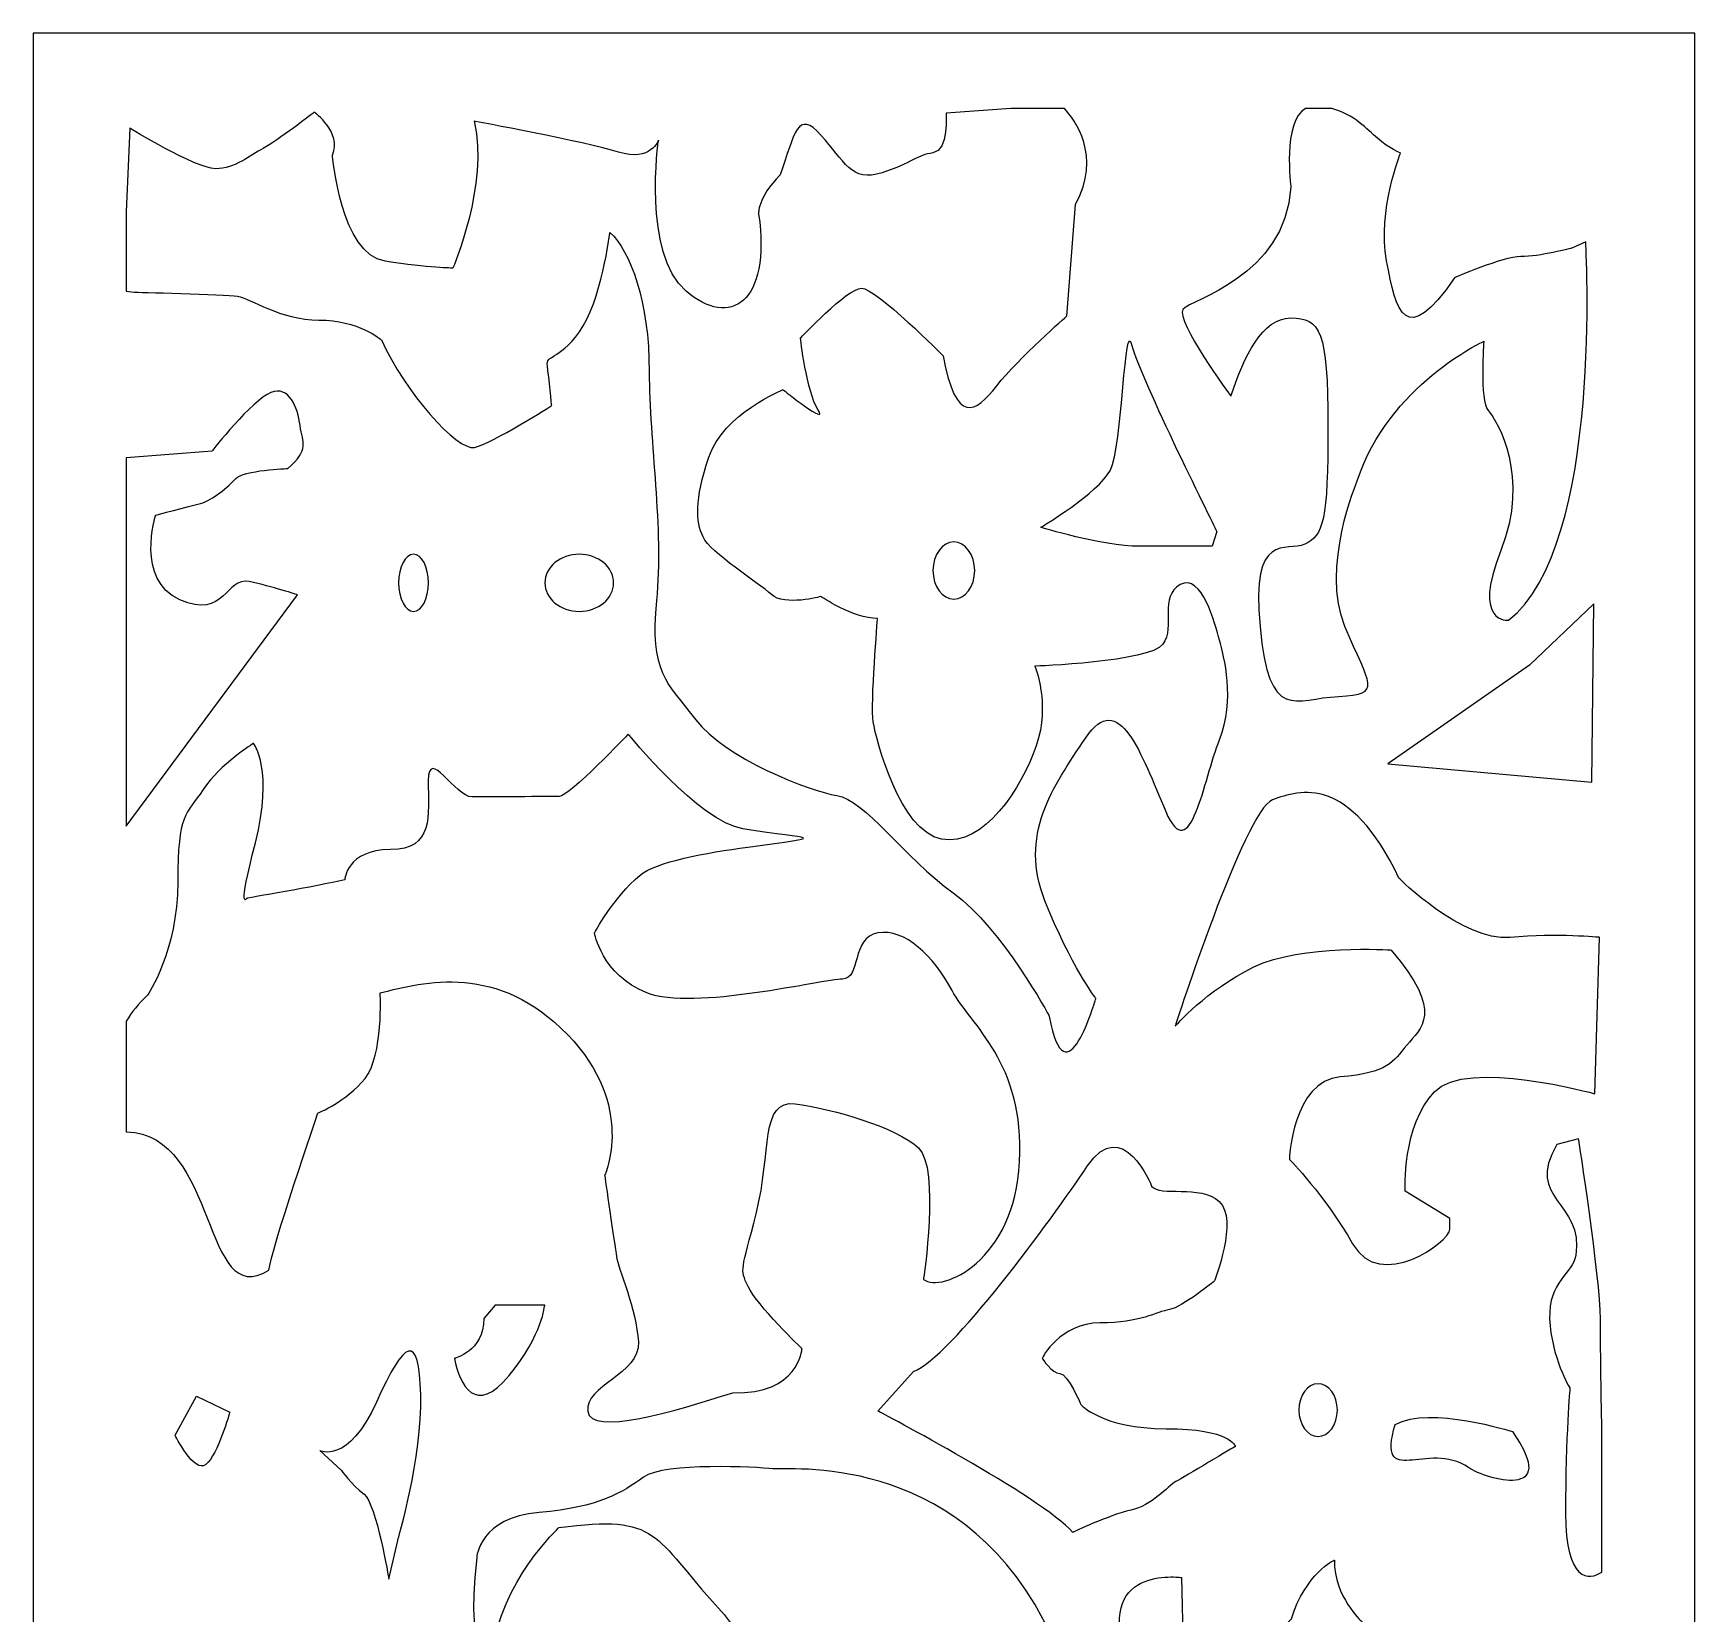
# Model space of a CAD drawing. Header units: centimetres. Extents: x 7.7 to 12.9, y -9 to 9.
# Drawn here: x 7.7 to 12.92, y 4.04 to 9 of the extents above; entities that cross this region are included whole.
import ezdxf

# ---------------------------------------------------------------- set-up
doc = ezdxf.new("R2010")
doc.units = ezdxf.units.CM
doc.header["$MEASUREMENT"] = 0
doc.layers.add('layer 1', color=7, linetype='Continuous')

msp = doc.modelspace()

# ---------------------------------------------------------------- linework, layer by layer
at = {"layer": 'layer 1', "color": 250}
for points, knots in [([(7.70092, -9.00022), (7.70092, -9.00022), (7.70092, 9.00077), (7.70092, 9.00077), (7.70092, 9.00077), (7.70092, 9.00077), (12.91511, 9.00077), (12.91511, 9.00077), (12.91511, 9.00077), (12.91511, 9.00077), (12.91511, -9.00022), (12.91511, -9.00022), (12.91511, -9.00022), (12.91511, -9.00022), (7.70092, -9.00022), (7.70092, -9.00022)], [0, 0, 0, 0, 0.2, 0.2, 0.2, 0.2, 0.4, 0.4, 0.4, 0.4, 0.6, 0.6, 0.6, 0.6, 1, 1, 1, 1]), ([(8.01769, 8.18772), (8.01769, 8.18772), (7.99303, 8.19118), (7.99303, 8.19118), (7.99303, 8.19118), (7.99303, 8.19118), (7.99303, 8.44025), (7.99303, 8.44025), (7.99303, 8.44025), (7.99303, 8.44025), (8.00368, 8.70305), (8.00368, 8.70305), (8.00368, 8.70305), (8.00368, 8.70305), (8.21061, 8.57543), (8.27269, 8.57543), (8.27269, 8.57543), (8.33478, 8.57543), (8.38133, 8.61797), (8.42272, 8.63924), (8.42272, 8.63924), (8.46411, 8.66051), (8.5831, 8.75267), (8.5831, 8.75267), (8.5831, 8.75267), (8.5831, 8.75267), (8.67104, 8.68887), (8.64, 8.61797), (8.64, 8.61797), (8.64, 8.61797), (8.66587, 8.30603), (8.80555, 8.28475), (8.80555, 8.28475), (8.94523, 8.26349), (9.01766, 8.26349), (9.01766, 8.26349), (9.01766, 8.26349), (9.01766, 8.26349), (9.13147, 8.5258), (9.08491, 8.72432), (9.08491, 8.72432), (9.08491, 8.72432), (9.43515, 8.65987), (9.53732, 8.62756), (9.53732, 8.62756), (9.63948, 8.59525), (9.66306, 8.66526), (9.66306, 8.66526), (9.66306, 8.66526), (9.66306, 8.66526), (9.61197, 8.30984), (9.74951, 8.19137), (9.74951, 8.19137), (9.88704, 8.07289), (10.01672, 8.15367), (9.97742, 8.4337), (9.97742, 8.4337), (9.97742, 8.4337), (9.97185, 8.48126), (10.04491, 8.55621), (10.04491, 8.55621), (10.09056, 8.68737), (10.09969, 8.76231), (10.17274, 8.68113), (10.17274, 8.68113), (10.2458, 8.59994), (10.26863, 8.53122), (10.36451, 8.56246), (10.36451, 8.56246), (10.46039, 8.5937), (10.47409, 8.61868), (10.52431, 8.62492), (10.52431, 8.62492), (10.57454, 8.63117), (10.5654, 8.74983), (10.5654, 8.74983), (10.5654, 8.74983), (10.5654, 8.74983), (10.76866, 8.76391), (10.76866, 8.76391), (10.76866, 8.76391), (10.76866, 8.76391), (10.93719, 8.76391), (10.93719, 8.76391), (10.93719, 8.76391), (10.96928, 8.72971), (11.05483, 8.61747), (10.97176, 8.46253), (10.97176, 8.46253), (10.97176, 8.46253), (10.94436, 8.11278), (10.94436, 8.11278), (10.94436, 8.11278), (10.94436, 8.11278), (10.7937, 7.98162), (10.72521, 7.89417), (10.72521, 7.89417), (10.65673, 7.80673), (10.59737, 7.76927), (10.55628, 7.98786), (10.55628, 7.98786), (10.55628, 7.98786), (10.34625, 8.20021), (10.30059, 8.20021), (10.30059, 8.20021), (10.25493, 8.20021), (10.10883, 8.04407), (10.10883, 8.04407), (10.10883, 8.04407), (10.10883, 8.04407), (10.1271, 7.87542), (10.16362, 7.81922), (10.16362, 7.81922), (10.20014, 7.76302), (10.05403, 7.88168), (10.05403, 7.88168), (10.05403, 7.88168), (10.05403, 7.88168), (9.86683, 7.80673), (9.82117, 7.66933), (9.82117, 7.66933), (9.77552, 7.53192), (9.78009, 7.46946), (9.80292, 7.4195), (9.80292, 7.4195), (9.82575, 7.36954), (9.97642, 7.27587), (10.01751, 7.23838), (10.01751, 7.23838), (10.0586, 7.20089), (10.17274, 7.23213), (10.17274, 7.23213), (10.17274, 7.23213), (10.17274, 7.23213), (10.27321, 7.16343), (10.35082, 7.16343), (10.35082, 7.16343), (10.35082, 7.16343), (10.32798, 6.89488), (10.33712, 6.83866), (10.33712, 6.83866), (10.34625, 6.78244), (10.4193, 6.49514), (10.55171, 6.47016), (10.55171, 6.47016), (10.68411, 6.44518), (10.80283, 6.63255), (10.84848, 6.76371), (10.84848, 6.76371), (10.89414, 6.89486), (10.84391, 7.01353), (10.84391, 7.01353), (10.84391, 7.01353), (10.84391, 7.01353), (11.20462, 7.02604), (11.24571, 7.08224), (11.24571, 7.08224), (11.2868, 7.13845), (11.23202, 7.23213), (11.3005, 7.2696), (11.3005, 7.2696), (11.36899, 7.30708), (11.41009, 7.14471), (11.42378, 7.09473), (11.42378, 7.09473), (11.43747, 7.04476), (11.474, 6.90735), (11.42378, 6.78244), (11.42378, 6.78244), (11.37355, 6.65752), (11.33247, 6.37646), (11.25484, 6.55759), (11.25484, 6.55759), (11.17722, 6.73872), (11.10874, 6.94482), (11.00373, 6.78869), (11.00373, 6.78869), (10.89871, 6.63255), (10.79369, 6.48264), (10.87588, 6.27654), (10.87588, 6.27654), (10.95807, 6.07044), (11.03568, 5.97051), (11.03568, 5.97051), (11.03568, 5.97051), (11.03568, 5.97051), (10.93981, 5.63322), (10.88958, 5.91429), (10.88958, 5.91429), (10.88958, 5.91429), (10.74346, 6.18909), (10.58823, 6.30152), (10.58823, 6.30152), (10.433, 6.41394), (10.30971, 6.59508), (10.22297, 6.60757), (10.22297, 6.60757), (10.13622, 6.62006), (9.8714, 6.72623), (9.78009, 6.8449), (9.78009, 6.8449), (9.68877, 6.96357), (9.63397, 6.99478), (9.65681, 7.21963), (9.65681, 7.21963), (9.67965, 7.44448), (9.63399, 7.71928), (9.63399, 7.93789), (9.63399, 7.93789), (9.63399, 8.15649), (9.57463, 8.31889), (9.51071, 8.37509), (9.51071, 8.37509), (9.51071, 8.37509), (9.48331, 8.15648), (9.41483, 8.0628), (9.41483, 8.0628), (9.34634, 7.96913), (9.30981, 7.99409), (9.31438, 7.95662), (9.31438, 7.95662), (9.31895, 7.91915), (9.32808, 7.83171), (9.32808, 7.83171), (9.32808, 7.83171), (9.32808, 7.83171), (9.14088, 7.71304), (9.08609, 7.70055), (9.08609, 7.70055), (9.03129, 7.68806), (8.86694, 7.87544), (8.79388, 8.03782), (8.79388, 8.03782), (8.79388, 8.03782), (8.72083, 8.10029), (8.59755, 8.10029), (8.59755, 8.10029), (8.47427, 8.10029), (8.38296, 8.16898), (8.34187, 8.17523), (8.34187, 8.17523), (8.30077, 8.18147), (8.01769, 8.18772), (8.01769, 8.18772)], [0, 0, 0, 0, 0.016129, 0.016129, 0.016129, 0.016129, 0.0322581, 0.0322581, 0.0322581, 0.0322581, 0.0483871, 0.0483871, 0.0483871, 0.0483871, 0.0645161, 0.0645161, 0.0645161, 0.0645161, 0.0806452, 0.0806452, 0.0806452, 0.0806452, 0.0967742, 0.0967742, 0.0967742, 0.0967742, 0.1129032, 0.1129032, 0.1129032, 0.1129032, 0.1290323, 0.1290323, 0.1290323, 0.1290323, 0.1451613, 0.1451613, 0.1451613, 0.1451613, 0.1612903, 0.1612903, 0.1612903, 0.1612903, 0.1774194, 0.1774194, 0.1774194, 0.1774194, 0.1935484, 0.1935484, 0.1935484, 0.1935484, 0.2096774, 0.2096774, 0.2096774, 0.2096774, 0.2258065, 0.2258065, 0.2258065, 0.2258065, 0.2419355, 0.2419355, 0.2419355, 0.2419355, 0.2580645, 0.2580645, 0.2580645, 0.2580645, 0.2741935, 0.2741935, 0.2741935, 0.2741935, 0.2903226, 0.2903226, 0.2903226, 0.2903226, 0.3064516, 0.3064516, 0.3064516, 0.3064516, 0.3225806, 0.3225806, 0.3225806, 0.3225806, 0.3387097, 0.3387097, 0.3387097, 0.3387097, 0.3548387, 0.3548387, 0.3548387, 0.3548387, 0.3709677, 0.3709677, 0.3709677, 0.3709677, 0.3870968, 0.3870968, 0.3870968, 0.3870968, 0.4032258, 0.4032258, 0.4032258, 0.4032258, 0.4193548, 0.4193548, 0.4193548, 0.4193548, 0.4354839, 0.4354839, 0.4354839, 0.4354839, 0.4516129, 0.4516129, 0.4516129, 0.4516129, 0.4677419, 0.4677419, 0.4677419, 0.4677419, 0.483871, 0.483871, 0.483871, 0.483871, 0.5, 0.5, 0.5, 0.5, 0.516129, 0.516129, 0.516129, 0.516129, 0.5322581, 0.5322581, 0.5322581, 0.5322581, 0.5483871, 0.5483871, 0.5483871, 0.5483871, 0.5645161, 0.5645161, 0.5645161, 0.5645161, 0.5806452, 0.5806452, 0.5806452, 0.5806452, 0.5967742, 0.5967742, 0.5967742, 0.5967742, 0.6129032, 0.6129032, 0.6129032, 0.6129032, 0.6290323, 0.6290323, 0.6290323, 0.6290323, 0.6451613, 0.6451613, 0.6451613, 0.6451613, 0.6612903, 0.6612903, 0.6612903, 0.6612903, 0.6774194, 0.6774194, 0.6774194, 0.6774194, 0.6935484, 0.6935484, 0.6935484, 0.6935484, 0.7096774, 0.7096774, 0.7096774, 0.7096774, 0.7258065, 0.7258065, 0.7258065, 0.7258065, 0.7419355, 0.7419355, 0.7419355, 0.7419355, 0.7580645, 0.7580645, 0.7580645, 0.7580645, 0.7741935, 0.7741935, 0.7741935, 0.7741935, 0.7903226, 0.7903226, 0.7903226, 0.7903226, 0.8064516, 0.8064516, 0.8064516, 0.8064516, 0.8225806, 0.8225806, 0.8225806, 0.8225806, 0.8387097, 0.8387097, 0.8387097, 0.8387097, 0.8548387, 0.8548387, 0.8548387, 0.8548387, 0.8709677, 0.8709677, 0.8709677, 0.8709677, 0.8870968, 0.8870968, 0.8870968, 0.8870968, 0.9032258, 0.9032258, 0.9032258, 0.9032258, 0.9193548, 0.9193548, 0.9193548, 0.9193548, 0.9354839, 0.9354839, 0.9354839, 0.9354839, 0.9516129, 0.9516129, 0.9516129, 0.9516129, 0.9677419, 0.9677419, 0.9677419, 0.9677419, 1, 1, 1, 1]), ([(12.52926, 8.32579), (12.52926, 8.32579), (12.57285, 8.34569), (12.57285, 8.34569), (12.57285, 8.34569), (12.57285, 8.34569), (12.63097, 7.38995), (12.33069, 7.15765), (12.33069, 7.15765), (12.33069, 7.15765), (12.21446, 7.14438), (12.30647, 7.37667), (12.30647, 7.37667), (12.39849, 7.60897), (12.29679, 7.78154), (12.26773, 7.81473), (12.26773, 7.81473), (12.23867, 7.84791), (12.2532, 8.03375), (12.2532, 8.03375), (12.2532, 8.03375), (12.2532, 8.03375), (11.95292, 7.89437), (11.85606, 7.5957), (11.85606, 7.5957), (11.85606, 7.5957), (11.73983, 7.32358), (11.81732, 7.13774), (11.81732, 7.13774), (11.89481, 6.9519), (11.9384, 6.92535), (11.79794, 6.91871), (11.79794, 6.91871), (11.65749, 6.91207), (11.58, 6.83243), (11.55095, 7.13774), (11.55095, 7.13774), (11.52189, 7.44305), (11.63328, 7.37004), (11.6914, 7.39658), (11.6914, 7.39658), (11.74951, 7.42313), (11.76404, 7.46959), (11.76404, 7.76826), (11.76404, 7.76826), (11.76404, 8.06693), (11.73983, 8.10676), (11.64781, 8.10676), (11.64781, 8.10676), (11.55579, 8.10676), (11.50251, 7.98729), (11.45893, 7.86119), (11.45893, 7.86119), (11.45893, 7.86119), (11.28457, 8.10012), (11.30879, 8.13331), (11.30879, 8.13331), (11.33301, 8.16649), (11.62844, 8.23287), (11.64781, 8.51826), (11.64781, 8.51826), (11.64781, 8.51826), (11.62012, 8.7243), (11.69348, 8.76391), (11.69348, 8.76391), (11.69348, 8.76391), (11.77587, 8.76391), (11.77587, 8.76391), (11.77587, 8.76391), (11.84679, 8.74635), (11.88767, 8.69777), (11.91902, 8.67091), (11.91902, 8.67091), (11.95777, 8.63773), (11.99167, 8.62446), (11.99167, 8.62446), (11.99167, 8.62446), (11.99167, 8.62446), (11.91902, 8.44525), (11.94808, 8.28596), (11.94808, 8.28596), (11.97714, 8.12667), (12.0062, 8.0072), (12.16118, 8.23287), (12.16118, 8.23287), (12.16118, 8.23287), (12.31132, 8.29923), (12.36943, 8.29923), (12.36943, 8.29923), (12.42755, 8.29923), (12.52926, 8.32579), (12.52926, 8.32579)], [0, 0, 0, 0, 0.0416667, 0.0416667, 0.0416667, 0.0416667, 0.0833333, 0.0833333, 0.0833333, 0.0833333, 0.125, 0.125, 0.125, 0.125, 0.1666667, 0.1666667, 0.1666667, 0.1666667, 0.2083333, 0.2083333, 0.2083333, 0.2083333, 0.25, 0.25, 0.25, 0.25, 0.2916667, 0.2916667, 0.2916667, 0.2916667, 0.3333333, 0.3333333, 0.3333333, 0.3333333, 0.375, 0.375, 0.375, 0.375, 0.4166667, 0.4166667, 0.4166667, 0.4166667, 0.4583333, 0.4583333, 0.4583333, 0.4583333, 0.5, 0.5, 0.5, 0.5, 0.5416667, 0.5416667, 0.5416667, 0.5416667, 0.5833333, 0.5833333, 0.5833333, 0.5833333, 0.625, 0.625, 0.625, 0.625, 0.6666667, 0.6666667, 0.6666667, 0.6666667, 0.7083333, 0.7083333, 0.7083333, 0.7083333, 0.75, 0.75, 0.75, 0.75, 0.7916667, 0.7916667, 0.7916667, 0.7916667, 0.8333333, 0.8333333, 0.8333333, 0.8333333, 0.875, 0.875, 0.875, 0.875, 0.9166667, 0.9166667, 0.9166667, 0.9166667, 1, 1, 1, 1]), ([(11.40081, 7.38995), (11.40081, 7.38995), (11.41534, 7.43641), (11.41534, 7.43641), (11.41534, 7.43641), (11.41534, 7.43641), (11.17318, 7.92092), (11.14897, 8.02047), (11.14897, 8.02047), (11.12475, 8.12003), (11.11991, 7.70189), (11.08116, 7.62888), (11.08116, 7.62888), (11.04242, 7.55588), (10.86322, 7.44968), (10.86322, 7.44968), (10.86322, 7.44968), (10.86322, 7.44968), (11.0521, 7.38995), (11.17318, 7.38995), (11.17318, 7.38995), (11.29426, 7.38995), (11.40081, 7.38995), (11.40081, 7.38995)], [0, 0, 0, 0, 0.1428571, 0.1428571, 0.1428571, 0.1428571, 0.2857143, 0.2857143, 0.2857143, 0.2857143, 0.4285714, 0.4285714, 0.4285714, 0.4285714, 0.5714286, 0.5714286, 0.5714286, 0.5714286, 0.7142857, 0.7142857, 0.7142857, 0.7142857, 1, 1, 1, 1]), ([(7.99303, 7.66722), (7.99303, 7.66722), (8.26204, 7.6889), (8.26204, 7.6889), (8.26204, 7.6889), (8.26204, 7.6889), (8.38769, 7.84961), (8.44632, 7.87257), (8.44632, 7.87257), (8.50496, 7.89553), (8.53008, 7.82666), (8.53846, 7.76926), (8.53846, 7.76926), (8.54684, 7.71186), (8.56874, 7.69667), (8.50019, 7.63404), (8.50019, 7.63404), (8.50019, 7.63404), (8.35928, 7.62883), (8.33642, 7.60273), (8.33642, 7.60273), (8.31358, 7.57663), (8.26406, 7.53488), (8.22598, 7.52444), (8.22598, 7.52444), (8.1879, 7.514), (8.08507, 7.48791), (8.08507, 7.48791), (8.08507, 7.48791), (8.08507, 7.48791), (8.02032, 7.28436), (8.16124, 7.22173), (8.16124, 7.22173), (8.30215, 7.1591), (8.30596, 7.2948), (8.37832, 7.27914), (8.37832, 7.27914), (8.45068, 7.26348), (8.53066, 7.23738), (8.53066, 7.23738), (8.53066, 7.23738), (8.53066, 7.23738), (7.99303, 6.51083), (7.99303, 6.51083), (7.99303, 6.51083), (7.99303, 6.51083), (7.99303, 7.66722), (7.99303, 7.66722)], [0, 0, 0, 0, 0.0769231, 0.0769231, 0.0769231, 0.0769231, 0.1538462, 0.1538462, 0.1538462, 0.1538462, 0.2307692, 0.2307692, 0.2307692, 0.2307692, 0.3076923, 0.3076923, 0.3076923, 0.3076923, 0.3846154, 0.3846154, 0.3846154, 0.3846154, 0.4615385, 0.4615385, 0.4615385, 0.4615385, 0.5384615, 0.5384615, 0.5384615, 0.5384615, 0.6153846, 0.6153846, 0.6153846, 0.6153846, 0.6923077, 0.6923077, 0.6923077, 0.6923077, 0.7692308, 0.7692308, 0.7692308, 0.7692308, 0.8461538, 0.8461538, 0.8461538, 0.8461538, 1, 1, 1, 1]), ([(8.84767, 7.27522), (8.84767, 7.32471), (8.86871, 7.36507), (8.89451, 7.36507), (8.89451, 7.36507), (8.92031, 7.36507), (8.94135, 7.32471), (8.94135, 7.27522), (8.94135, 7.27522), (8.94135, 7.22572), (8.92031, 7.18536), (8.89451, 7.18536), (8.89451, 7.18536), (8.86871, 7.18536), (8.84767, 7.22572), (8.84767, 7.27522)], [0, 0, 0, 0, 0.2, 0.2, 0.2, 0.2, 0.4, 0.4, 0.4, 0.4, 0.6, 0.6, 0.6, 0.6, 1, 1, 1, 1]), ([(9.30666, 7.27522), (9.30666, 7.32471), (9.35505, 7.36507), (9.41438, 7.36507), (9.41438, 7.36507), (9.47371, 7.36507), (9.5221, 7.32471), (9.5221, 7.27522), (9.5221, 7.27522), (9.5221, 7.22572), (9.47371, 7.18536), (9.41438, 7.18536), (9.41438, 7.18536), (9.35505, 7.18536), (9.30666, 7.22572), (9.30666, 7.27522)], [0, 0, 0, 0, 0.2, 0.2, 0.2, 0.2, 0.4, 0.4, 0.4, 0.4, 0.6, 0.6, 0.6, 0.6, 1, 1, 1, 1]), ([(10.52438, 7.31373), (10.52438, 7.36322), (10.55383, 7.40358), (10.58995, 7.40358), (10.58995, 7.40358), (10.62606, 7.40358), (10.65552, 7.36322), (10.65552, 7.31373), (10.65552, 7.31373), (10.65552, 7.26423), (10.62606, 7.22387), (10.58995, 7.22387), (10.58995, 7.22387), (10.55383, 7.22387), (10.52438, 7.26423), (10.52438, 7.31373)], [0, 0, 0, 0, 0.2, 0.2, 0.2, 0.2, 0.4, 0.4, 0.4, 0.4, 0.6, 0.6, 0.6, 0.6, 1, 1, 1, 1]), ([(11.95185, 6.70741), (11.95185, 6.70741), (12.39699, 7.01661), (12.39699, 7.01661), (12.39699, 7.01661), (12.39699, 7.01661), (12.59823, 7.20881), (12.59823, 7.20881), (12.59823, 7.20881), (12.59823, 7.20881), (12.59213, 6.64891), (12.59213, 6.64891), (12.59213, 6.64891), (12.59213, 6.64891), (11.95185, 6.70741), (11.95185, 6.70741)], [0, 0, 0, 0, 0.2, 0.2, 0.2, 0.2, 0.4, 0.4, 0.4, 0.4, 0.6, 0.6, 0.6, 0.6, 1, 1, 1, 1]), ([(8.44041, 5.11696), (8.22905, 4.98582), (8.28454, 5.54207), (7.99303, 5.55205), (7.99303, 5.55205), (7.99303, 5.55205), (7.99303, 5.89935), (7.99303, 5.89935), (7.99303, 5.89935), (8.00955, 5.92682), (8.03118, 5.95409), (8.05921, 5.98037), (8.05921, 5.98037), (8.05921, 5.98037), (8.15451, 6.11823), (8.15451, 6.3359), (8.15451, 6.3359), (8.15451, 6.55356), (8.18098, 6.54631), (8.23393, 6.62612), (8.23393, 6.62612), (8.28687, 6.70593), (8.39276, 6.77123), (8.39276, 6.77123), (8.39276, 6.77123), (8.39276, 6.77123), (8.4563, 6.68416), (8.39806, 6.45924), (8.39806, 6.45924), (8.33981, 6.23432), (8.37158, 6.28511), (8.37158, 6.28511), (8.37158, 6.28511), (8.37158, 6.28511), (8.58866, 6.32138), (8.67866, 6.34315), (8.67866, 6.34315), (8.67866, 6.34315), (8.68396, 6.43747), (8.82161, 6.43747), (8.82161, 6.43747), (8.95926, 6.43747), (8.9406, 6.54496), (8.9406, 6.6538), (8.9406, 6.6538), (8.9406, 6.76263), (9.02531, 6.60301), (9.07825, 6.60301), (9.07825, 6.60301), (9.1312, 6.60301), (9.31928, 6.60435), (9.35105, 6.60435), (9.35105, 6.60435), (9.38282, 6.60435), (9.56812, 6.80026), (9.56812, 6.80026), (9.56812, 6.80026), (9.56812, 6.80026), (9.79049, 6.52454), (9.92815, 6.50277), (9.92815, 6.50277), (10.1486, 6.46794), (10.2071, 6.48161), (9.9435, 6.44566), (9.9435, 6.44566), (9.81272, 6.4278), (9.65282, 6.39847), (9.60518, 6.35766), (9.60518, 6.35766), (9.52047, 6.28512), (9.46223, 6.17627), (9.46223, 6.17627), (9.46223, 6.17627), (9.46223, 6.17627), (9.48341, 6.04567), (9.62636, 5.98763), (9.62636, 5.98763), (9.76931, 5.92958), (10.18227, 6.03116), (10.24051, 6.03116), (10.24051, 6.03116), (10.29875, 6.03116), (10.26699, 6.16176), (10.3517, 6.17627), (10.3517, 6.17627), (10.43641, 6.19078), (10.52641, 6.10372), (10.58465, 5.99488), (10.58465, 5.99488), (10.64289, 5.88605), (10.81231, 5.76996), (10.79643, 5.45797), (10.79643, 5.45797), (10.78055, 5.14598), (10.55289, 5.0444), (10.49465, 5.08793), (10.49465, 5.08793), (10.49465, 5.08793), (10.54759, 5.4362), (10.47876, 5.5015), (10.47876, 5.5015), (10.40994, 5.5668), (10.20345, 5.62485), (10.09227, 5.63936), (10.09227, 5.63936), (9.98109, 5.65387), (10.01815, 5.48699), (9.9705, 5.29834), (9.9705, 5.29834), (9.92285, 5.1097), (9.91756, 5.12421), (9.94403, 5.06617), (9.94403, 5.06617), (9.9705, 5.00812), (10.11345, 4.87027), (10.11345, 4.87027), (10.11345, 4.87027), (10.11345, 4.87027), (10.10286, 4.72515), (9.89638, 4.73241), (9.89638, 4.73241), (9.71107, 4.67436), (9.45165, 4.59456), (9.44106, 4.67436), (9.44106, 4.67436), (9.43047, 4.75418), (9.60518, 4.79045), (9.59989, 4.89203), (9.59989, 4.89203), (9.5946, 4.99361), (9.53636, 5.12421), (9.53106, 5.16049), (9.53106, 5.16049), (9.52577, 5.19677), (9.494, 5.41443), (9.494, 5.41443), (9.494, 5.41443), (9.494, 5.41443), (9.5946, 5.6321), (9.37752, 5.85703), (9.37752, 5.85703), (9.16045, 6.08195), (8.9275, 6.02391), (8.78984, 5.98763), (8.78984, 5.98763), (8.78984, 5.98763), (8.80043, 5.79173), (8.74219, 5.71917), (8.74219, 5.71917), (8.68396, 5.64661), (8.59395, 5.61034), (8.59395, 5.61034), (8.59395, 5.61034), (8.59395, 5.61034), (8.44571, 5.175), (8.44041, 5.11696)], [0, 0, 0, 0, 0.025, 0.025, 0.025, 0.025, 0.05, 0.05, 0.05, 0.05, 0.075, 0.075, 0.075, 0.075, 0.1, 0.1, 0.1, 0.1, 0.125, 0.125, 0.125, 0.125, 0.15, 0.15, 0.15, 0.15, 0.175, 0.175, 0.175, 0.175, 0.2, 0.2, 0.2, 0.2, 0.225, 0.225, 0.225, 0.225, 0.25, 0.25, 0.25, 0.25, 0.275, 0.275, 0.275, 0.275, 0.3, 0.3, 0.3, 0.3, 0.325, 0.325, 0.325, 0.325, 0.35, 0.35, 0.35, 0.35, 0.375, 0.375, 0.375, 0.375, 0.4, 0.4, 0.4, 0.4, 0.425, 0.425, 0.425, 0.425, 0.45, 0.45, 0.45, 0.45, 0.475, 0.475, 0.475, 0.475, 0.5, 0.5, 0.5, 0.5, 0.525, 0.525, 0.525, 0.525, 0.55, 0.55, 0.55, 0.55, 0.575, 0.575, 0.575, 0.575, 0.6, 0.6, 0.6, 0.6, 0.625, 0.625, 0.625, 0.625, 0.65, 0.65, 0.65, 0.65, 0.675, 0.675, 0.675, 0.675, 0.7, 0.7, 0.7, 0.7, 0.725, 0.725, 0.725, 0.725, 0.75, 0.75, 0.75, 0.75, 0.775, 0.775, 0.775, 0.775, 0.8, 0.8, 0.8, 0.8, 0.825, 0.825, 0.825, 0.825, 0.85, 0.85, 0.85, 0.85, 0.875, 0.875, 0.875, 0.875, 0.9, 0.9, 0.9, 0.9, 0.925, 0.925, 0.925, 0.925, 0.95, 0.95, 0.95, 0.95, 1, 1, 1, 1]), ([(11.28457, 5.88332), (11.28457, 5.88332), (11.50251, 6.56031), (11.58969, 6.59349), (11.58969, 6.59349), (11.67687, 6.62668), (11.83185, 6.67314), (11.98683, 6.34792), (11.98683, 6.34792), (11.98683, 6.34792), (12.1854, 6.14881), (12.33553, 6.16208), (12.33553, 6.16208), (12.48567, 6.17535), (12.61643, 6.16208), (12.61643, 6.16208), (12.61643, 6.16208), (12.61643, 6.16208), (12.60191, 5.67093), (12.60191, 5.67093), (12.60191, 5.67093), (12.60191, 5.67093), (12.19992, 5.78376), (12.09822, 5.67757), (12.09822, 5.67757), (11.99652, 5.57137), (12.0062, 5.36562), (12.0062, 5.36562), (12.0062, 5.36562), (12.0062, 5.36562), (12.14665, 5.27934), (12.14665, 5.27934), (12.14665, 5.27934), (12.14665, 5.27934), (12.14665, 5.28598), (12.14665, 5.24616), (12.14665, 5.24616), (12.14665, 5.20633), (11.92871, 5.04704), (11.84153, 5.19969), (11.84153, 5.19969), (11.75436, 5.35235), (11.64296, 5.46518), (11.64296, 5.46518), (11.64296, 5.46518), (11.64296, 5.46518), (11.65265, 5.71075), (11.80279, 5.72403), (11.80279, 5.72403), (11.95292, 5.7373), (11.96746, 5.77049), (12.01104, 5.82359), (12.01104, 5.82359), (12.05463, 5.87668), (12.13212, 5.92314), (11.96261, 6.12225), (11.96261, 6.12225), (11.96261, 6.12225), (11.68171, 6.14217), (11.53157, 6.06916), (11.53157, 6.06916), (11.38143, 5.99615), (11.28457, 5.88332), (11.28457, 5.88332)], [0, 0, 0, 0, 0.0588235, 0.0588235, 0.0588235, 0.0588235, 0.1176471, 0.1176471, 0.1176471, 0.1176471, 0.1764706, 0.1764706, 0.1764706, 0.1764706, 0.2352941, 0.2352941, 0.2352941, 0.2352941, 0.2941176, 0.2941176, 0.2941176, 0.2941176, 0.3529412, 0.3529412, 0.3529412, 0.3529412, 0.4117647, 0.4117647, 0.4117647, 0.4117647, 0.4705882, 0.4705882, 0.4705882, 0.4705882, 0.5294118, 0.5294118, 0.5294118, 0.5294118, 0.5882353, 0.5882353, 0.5882353, 0.5882353, 0.6470588, 0.6470588, 0.6470588, 0.6470588, 0.7058824, 0.7058824, 0.7058824, 0.7058824, 0.7647059, 0.7647059, 0.7647059, 0.7647059, 0.8235294, 0.8235294, 0.8235294, 0.8235294, 0.8823529, 0.8823529, 0.8823529, 0.8823529, 1, 1, 1, 1]), ([(10.463, 4.79951), (10.463, 4.79951), (10.35185, 4.67488), (10.35185, 4.67488), (10.35185, 4.67488), (10.35185, 4.67488), (10.86719, 4.40485), (10.96317, 4.29407), (10.96317, 4.29407), (10.96317, 4.29407), (11.07938, 4.34946), (11.14506, 4.36331), (11.14506, 4.36331), (11.21074, 4.37716), (11.26126, 4.43947), (11.28652, 4.45332), (11.28652, 4.45332), (11.31178, 4.46717), (11.47345, 4.5641), (11.47345, 4.5641), (11.47345, 4.5641), (11.47345, 4.5641), (11.4583, 4.61949), (11.25621, 4.61949), (11.25621, 4.61949), (11.05412, 4.61949), (10.98844, 4.69565), (10.98844, 4.69565), (10.98844, 4.69565), (10.98844, 4.69565), (10.94802, 4.79258), (10.92276, 4.79258), (10.92276, 4.79258), (10.8975, 4.79258), (10.86719, 4.84105), (10.86719, 4.84105), (10.86719, 4.84105), (10.86719, 4.84105), (10.92276, 4.95183), (11.04906, 4.95183), (11.04906, 4.95183), (11.17537, 4.95183), (11.2259, 4.98645), (11.26631, 4.99337), (11.26631, 4.99337), (11.30673, 5.00029), (11.40777, 5.08338), (11.40777, 5.08338), (11.40777, 5.08338), (11.40777, 5.08338), (11.48356, 5.27724), (11.42293, 5.33263), (11.42293, 5.33263), (11.3623, 5.38802), (11.236, 5.34648), (11.21074, 5.3811), (11.21074, 5.3811), (11.21074, 5.3811), (11.1198, 5.60958), (11.00865, 5.44341), (11.00865, 5.44341), (10.8975, 5.27724), (10.5792, 4.84105), (10.463, 4.79951)], [0, 0, 0, 0, 0.0588235, 0.0588235, 0.0588235, 0.0588235, 0.1176471, 0.1176471, 0.1176471, 0.1176471, 0.1764706, 0.1764706, 0.1764706, 0.1764706, 0.2352941, 0.2352941, 0.2352941, 0.2352941, 0.2941176, 0.2941176, 0.2941176, 0.2941176, 0.3529412, 0.3529412, 0.3529412, 0.3529412, 0.4117647, 0.4117647, 0.4117647, 0.4117647, 0.4705882, 0.4705882, 0.4705882, 0.4705882, 0.5294118, 0.5294118, 0.5294118, 0.5294118, 0.5882353, 0.5882353, 0.5882353, 0.5882353, 0.6470588, 0.6470588, 0.6470588, 0.6470588, 0.7058824, 0.7058824, 0.7058824, 0.7058824, 0.7647059, 0.7647059, 0.7647059, 0.7647059, 0.8235294, 0.8235294, 0.8235294, 0.8235294, 0.8823529, 0.8823529, 0.8823529, 0.8823529, 1, 1, 1, 1]), ([(12.55061, 5.52998), (12.55061, 5.52998), (12.61879, 5.09472), (12.61879, 4.96414), (12.61879, 4.96414), (12.61879, 4.9021), (12.62084, 4.7671), (12.62299, 4.63845), (12.62299, 4.63845), (12.62299, 4.63845), (12.62299, 4.16942), (12.62299, 4.16942), (12.62299, 4.16942), (12.58356, 4.14332), (12.5097, 4.13595), (12.5097, 4.35475), (12.5097, 4.35475), (12.5097, 4.60348), (12.52333, 4.7465), (12.52333, 4.7465), (12.52333, 4.7465), (12.52333, 4.7465), (12.46424, 4.84599), (12.45969, 4.96414), (12.45969, 4.96414), (12.45515, 5.08228), (12.53243, 5.10715), (12.54152, 5.16311), (12.54152, 5.16311), (12.5691, 5.33289), (12.37936, 5.33782), (12.48242, 5.51134), (12.48242, 5.51134), (12.48242, 5.51134), (12.55061, 5.52998), (12.55061, 5.52998)], [0, 0, 0, 0, 0.1, 0.1, 0.1, 0.1, 0.2, 0.2, 0.2, 0.2, 0.3, 0.3, 0.3, 0.3, 0.4, 0.4, 0.4, 0.4, 0.5, 0.5, 0.5, 0.5, 0.6, 0.6, 0.6, 0.6, 0.7, 0.7, 0.7, 0.7, 0.8, 0.8, 0.8, 0.8, 1, 1, 1, 1]), ([(9.11467, 4.96537), (9.11467, 4.96537), (9.1504, 5.00782), (9.1504, 5.00782), (9.1504, 5.00782), (9.1504, 5.00782), (9.30605, 5.00782), (9.30605, 5.00782), (9.30605, 5.00782), (9.30605, 5.00782), (9.30048, 4.91641), (9.19487, 4.78691), (9.19487, 4.78691), (9.08926, 4.65741), (9.03923, 4.75644), (9.02255, 4.84023), (9.02255, 4.84023), (9.02255, 4.84023), (9.11467, 4.86157), (9.11467, 4.96537)], [0, 0, 0, 0, 0.1666667, 0.1666667, 0.1666667, 0.1666667, 0.3333333, 0.3333333, 0.3333333, 0.3333333, 0.5, 0.5, 0.5, 0.5, 0.6666667, 0.6666667, 0.6666667, 0.6666667, 1, 1, 1, 1]), ([(8.6001, 4.55076), (8.6001, 4.55076), (8.68904, 4.50506), (8.77798, 4.70312), (8.77798, 4.70312), (8.86691, 4.90117), (8.91138, 4.92403), (8.91694, 4.72597), (8.91694, 4.72597), (8.9225, 4.52791), (8.84468, 4.26891), (8.84468, 4.26891), (8.84468, 4.26891), (8.84468, 4.26891), (8.81689, 4.14703), (8.81689, 4.14703), (8.81689, 4.14703), (8.81689, 4.14703), (8.77798, 4.38318), (8.73907, 4.41365), (8.73907, 4.41365), (8.70016, 4.44412), (8.6668, 4.48982), (8.6668, 4.48982), (8.6668, 4.48982), (8.6668, 4.48982), (8.6001, 4.55076), (8.6001, 4.55076)], [0, 0, 0, 0, 0.125, 0.125, 0.125, 0.125, 0.25, 0.25, 0.25, 0.25, 0.375, 0.375, 0.375, 0.375, 0.5, 0.5, 0.5, 0.5, 0.625, 0.625, 0.625, 0.625, 0.75, 0.75, 0.75, 0.75, 1, 1, 1, 1]), ([(11.67268, 4.67806), (11.67268, 4.72366), (11.69982, 4.76086), (11.73309, 4.76086), (11.73309, 4.76086), (11.76637, 4.76086), (11.79351, 4.72366), (11.79351, 4.67806), (11.79351, 4.67806), (11.79351, 4.63246), (11.76637, 4.59526), (11.73309, 4.59526), (11.73309, 4.59526), (11.69982, 4.59526), (11.67268, 4.63246), (11.67268, 4.67806)], [0, 0, 0, 0, 0.2, 0.2, 0.2, 0.2, 0.4, 0.4, 0.4, 0.4, 0.6, 0.6, 0.6, 0.6, 1, 1, 1, 1]), ([(8.21312, 4.72212), (8.21312, 4.72212), (8.14596, 4.5994), (8.14596, 4.5994), (8.14596, 4.5994), (8.14596, 4.5994), (8.20566, 4.47667), (8.24298, 4.50735), (8.24298, 4.50735), (8.28029, 4.53803), (8.3176, 4.67099), (8.3176, 4.67099), (8.3176, 4.67099), (8.3176, 4.67099), (8.21312, 4.72212), (8.21312, 4.72212)], [0, 0, 0, 0, 0.2, 0.2, 0.2, 0.2, 0.4, 0.4, 0.4, 0.4, 0.6, 0.6, 0.6, 0.6, 1, 1, 1, 1]), ([(11.97476, 4.6329), (11.91639, 4.4249), (12.07638, 4.58585), (12.20545, 4.49741), (12.20545, 4.49741), (12.26038, 4.45977), (12.49656, 4.39203), (12.34276, 4.61032), (12.34276, 4.61032), (12.34276, 4.61032), (12.08462, 4.69312), (11.97476, 4.6329)], [0, 0, 0, 0, 0.25, 0.25, 0.25, 0.25, 0.5, 0.5, 0.5, 0.5, 1, 1, 1, 1]), ([(10.42581, 2.92424), (10.42581, 2.92424), (10.40482, 3.09074), (10.40482, 3.09074), (10.40482, 3.09074), (10.4348, 3.19347), (10.54974, 3.19347), (10.54974, 3.19347), (10.54974, 3.19347), (10.54974, 3.19347), (10.60471, 3.42631), (10.48977, 3.47425), (10.48977, 3.47425), (10.37484, 3.52219), (10.25497, 3.51386), (10.15709, 3.51386), (10.15709, 3.51386), (10.15709, 3.51386), (10.07467, 3.48562), (10.05922, 3.42209), (10.05922, 3.42209), (10.04376, 3.35855), (9.94589, 3.42915), (9.94589, 3.42915), (9.94589, 3.42915), (9.94589, 3.42915), (9.86347, 3.55622), (9.81195, 3.55622), (9.81195, 3.55622), (9.76044, 3.55622), (9.62135, 3.59152), (9.62135, 3.59152), (9.62135, 3.59152), (9.62135, 3.59152), (9.54923, 3.42915), (9.59045, 3.30208), (9.59045, 3.30208), (9.63166, 3.175), (9.70893, 3.13971), (9.8068, 3.09029), (9.8068, 3.09029), (9.90468, 3.04088), (9.92528, 3.04088), (9.89953, 2.96322), (9.89953, 2.96322), (9.87377, 2.88557), (9.75014, 2.91381), (9.75014, 2.91381), (9.75014, 2.91381), (9.75014, 2.91381), (9.66772, 2.85733), (9.54923, 2.89969), (9.54923, 2.89969), (9.43075, 2.94204), (9.47196, 3.11147), (9.405, 3.09029), (9.405, 3.09029), (9.33803, 3.06911), (9.32258, 3.02095), (9.28652, 3.00683), (9.28652, 3.00683), (9.25046, 2.99271), (9.14743, 3.01264), (9.25046, 3.20324), (9.25046, 3.20324), (9.25046, 3.20324), (9.34833, 3.18206), (9.34833, 3.42209), (9.34833, 3.42209), (9.34833, 3.42209), (9.21843, 3.63031), (9.27668, 3.78173), (9.27668, 3.78173), (9.27668, 3.78173), (9.62386, 3.52469), (9.85483, 3.71954), (9.85483, 3.71954), (9.85483, 3.71954), (10.05884, 3.83012), (9.85097, 4.05655), (9.85097, 4.05655), (9.6431, 4.28299), (9.67005, 4.35142), (9.35055, 4.30931), (9.35055, 4.30931), (9.35055, 4.30931), (9.16578, 4.13555), (9.14267, 3.91438), (9.14267, 3.91438), (9.14267, 3.91438), (9.05412, 3.85646), (9.09263, 4.21453), (9.09263, 4.21453), (9.09263, 4.21453), (9.10034, 4.34091), (9.28896, 4.3567), (9.28896, 4.3567), (9.47758, 4.3725), (9.55072, 4.41989), (9.61616, 4.46729), (9.61616, 4.46729), (9.68159, 4.51468), (9.97416, 4.49887), (10.02035, 4.49361), (10.02035, 4.49361), (10.06654, 4.48834), (10.59307, 4.55012), (10.87041, 4.0202), (10.87041, 4.0202), (10.87041, 4.0202), (11.06851, 3.67697), (10.72955, 3.88773), (10.72955, 3.88773), (10.72955, 3.88773), (10.40379, 4.0262), (10.27613, 3.85159), (10.27613, 3.85159), (10.27613, 3.85159), (10.23652, 3.82149), (10.23652, 3.65288), (10.23652, 3.65288), (10.23652, 3.65288), (10.49624, 3.64686), (10.60189, 3.53847), (10.60189, 3.53847), (10.70754, 3.43007), (10.69434, 3.34578), (10.79118, 3.32771), (10.79118, 3.32771), (10.79118, 3.32771), (11.02007, 3.34576), (11.03768, 3.27953), (11.03768, 3.27953), (11.05529, 3.21329), (11.24018, 2.64725), (11.24018, 2.64725), (11.24018, 2.64725), (11.24018, 2.64725), (11.09052, 2.66532), (10.89242, 2.8821), (10.89242, 2.8821), (10.58868, 2.96039), (10.50505, 2.88208), (10.42581, 2.92424)], [0, 0, 0, 0, 0.027027, 0.027027, 0.027027, 0.027027, 0.0540541, 0.0540541, 0.0540541, 0.0540541, 0.0810811, 0.0810811, 0.0810811, 0.0810811, 0.1081081, 0.1081081, 0.1081081, 0.1081081, 0.1351351, 0.1351351, 0.1351351, 0.1351351, 0.1621622, 0.1621622, 0.1621622, 0.1621622, 0.1891892, 0.1891892, 0.1891892, 0.1891892, 0.2162162, 0.2162162, 0.2162162, 0.2162162, 0.2432432, 0.2432432, 0.2432432, 0.2432432, 0.2702703, 0.2702703, 0.2702703, 0.2702703, 0.2972973, 0.2972973, 0.2972973, 0.2972973, 0.3243243, 0.3243243, 0.3243243, 0.3243243, 0.3513514, 0.3513514, 0.3513514, 0.3513514, 0.3783784, 0.3783784, 0.3783784, 0.3783784, 0.4054054, 0.4054054, 0.4054054, 0.4054054, 0.4324324, 0.4324324, 0.4324324, 0.4324324, 0.4594595, 0.4594595, 0.4594595, 0.4594595, 0.4864865, 0.4864865, 0.4864865, 0.4864865, 0.5135135, 0.5135135, 0.5135135, 0.5135135, 0.5405405, 0.5405405, 0.5405405, 0.5405405, 0.5675676, 0.5675676, 0.5675676, 0.5675676, 0.5945946, 0.5945946, 0.5945946, 0.5945946, 0.6216216, 0.6216216, 0.6216216, 0.6216216, 0.6486486, 0.6486486, 0.6486486, 0.6486486, 0.6756757, 0.6756757, 0.6756757, 0.6756757, 0.7027027, 0.7027027, 0.7027027, 0.7027027, 0.7297297, 0.7297297, 0.7297297, 0.7297297, 0.7567568, 0.7567568, 0.7567568, 0.7567568, 0.7837838, 0.7837838, 0.7837838, 0.7837838, 0.8108108, 0.8108108, 0.8108108, 0.8108108, 0.8378378, 0.8378378, 0.8378378, 0.8378378, 0.8648649, 0.8648649, 0.8648649, 0.8648649, 0.8918919, 0.8918919, 0.8918919, 0.8918919, 0.9189189, 0.9189189, 0.9189189, 0.9189189, 0.9459459, 0.9459459, 0.9459459, 0.9459459, 1, 1, 1, 1]), ([(12.05391, 2.34428), (12.05391, 2.34428), (12.02892, 2.24155), (12.02892, 2.24155), (12.02892, 2.24155), (12.02892, 2.24155), (12.40871, 2.16622), (12.45368, 2.26895), (12.45368, 2.26895), (12.49866, 2.37167), (12.47367, 2.447), (12.48866, 2.50179), (12.48866, 2.50179), (12.50366, 2.55657), (12.61859, 2.8442), (12.61859, 3.03596), (12.61859, 3.03596), (12.61859, 3.22771), (12.61859, 3.21401), (12.61859, 3.21401), (12.61859, 3.21401), (12.61859, 3.21401), (12.4187, 3.22771), (12.35873, 3.33044), (12.35873, 3.33044), (12.35873, 3.33044), (12.29377, 3.4537), (12.38872, 3.54958), (12.38872, 3.54958), (12.48367, 3.64546), (12.58361, 3.61807), (12.58361, 3.61807), (12.58361, 3.61807), (12.58361, 3.61807), (12.6086, 3.80297), (12.6086, 3.80297), (12.6086, 3.80297), (12.6086, 3.80297), (12.49866, 3.83721), (12.45368, 3.97418), (12.45368, 3.97418), (12.45368, 3.97418), (12.31876, 3.98787), (12.26379, 3.892), (12.26379, 3.892), (12.26379, 3.892), (12.07389, 3.77557), (11.86901, 4.01527), (11.86901, 4.01527), (11.86901, 4.01527), (11.78405, 4.0906), (11.78405, 4.20702), (11.78405, 4.20702), (11.78405, 4.20702), (11.6941, 4.16593), (11.64913, 4.02212), (11.64913, 4.02212), (11.64913, 4.02212), (11.44424, 3.80297), (11.30932, 3.92624), (11.30932, 3.92624), (11.30932, 3.92624), (11.30432, 4.15223), (11.30432, 4.15223), (11.30432, 4.15223), (11.30432, 4.15223), (11.01948, 4.19332), (11.13941, 3.88515), (11.13941, 3.88515), (11.13941, 3.88515), (11.26934, 3.54958), (11.26934, 3.47425), (11.26934, 3.47425), (11.26934, 3.47425), (11.50421, 3.56328), (11.57417, 3.67285), (11.57417, 3.67285), (11.64413, 3.78242), (11.74408, 3.85091), (11.79405, 3.85091), (11.79405, 3.85091), (11.84402, 3.85091), (11.90898, 3.6934), (11.874, 3.52904), (11.874, 3.52904), (11.83902, 3.36468), (11.78405, 3.22771), (11.74908, 3.18662), (11.74908, 3.18662), (11.7141, 3.14553), (11.5292, 3.05651), (11.44424, 3.05651), (11.44424, 3.05651), (11.35929, 3.05651), (11.3343, 3.05651), (11.3343, 3.05651), (11.3343, 3.05651), (11.3343, 3.05651), (11.41426, 2.76887), (11.44424, 2.73463), (11.44424, 2.73463), (11.47422, 2.70039), (11.49921, 2.52918), (11.49921, 2.52918), (11.49921, 2.52918), (11.49921, 2.52918), (11.59916, 2.80312), (11.7141, 2.81681), (11.7141, 2.81681), (11.82903, 2.83051), (11.90898, 2.94008), (11.95396, 2.91954), (11.95396, 2.91954), (11.99894, 2.89899), (12.14885, 2.78257), (12.10887, 2.61821), (12.10887, 2.61821), (12.0689, 2.45385), (12.05391, 2.34428), (12.05391, 2.34428)], [0, 0, 0, 0, 0.0322581, 0.0322581, 0.0322581, 0.0322581, 0.0645161, 0.0645161, 0.0645161, 0.0645161, 0.0967742, 0.0967742, 0.0967742, 0.0967742, 0.1290323, 0.1290323, 0.1290323, 0.1290323, 0.1612903, 0.1612903, 0.1612903, 0.1612903, 0.1935484, 0.1935484, 0.1935484, 0.1935484, 0.2258065, 0.2258065, 0.2258065, 0.2258065, 0.2580645, 0.2580645, 0.2580645, 0.2580645, 0.2903226, 0.2903226, 0.2903226, 0.2903226, 0.3225806, 0.3225806, 0.3225806, 0.3225806, 0.3548387, 0.3548387, 0.3548387, 0.3548387, 0.3870968, 0.3870968, 0.3870968, 0.3870968, 0.4193548, 0.4193548, 0.4193548, 0.4193548, 0.4516129, 0.4516129, 0.4516129, 0.4516129, 0.483871, 0.483871, 0.483871, 0.483871, 0.516129, 0.516129, 0.516129, 0.516129, 0.5483871, 0.5483871, 0.5483871, 0.5483871, 0.5806452, 0.5806452, 0.5806452, 0.5806452, 0.6129032, 0.6129032, 0.6129032, 0.6129032, 0.6451613, 0.6451613, 0.6451613, 0.6451613, 0.6774194, 0.6774194, 0.6774194, 0.6774194, 0.7096774, 0.7096774, 0.7096774, 0.7096774, 0.7419355, 0.7419355, 0.7419355, 0.7419355, 0.7741935, 0.7741935, 0.7741935, 0.7741935, 0.8064516, 0.8064516, 0.8064516, 0.8064516, 0.8387097, 0.8387097, 0.8387097, 0.8387097, 0.8709677, 0.8709677, 0.8709677, 0.8709677, 0.9032258, 0.9032258, 0.9032258, 0.9032258, 0.9354839, 0.9354839, 0.9354839, 0.9354839, 1, 1, 1, 1])]:
    msp.add_open_spline(points, degree=3, knots=knots, dxfattribs=at)

doc.saveas('drawing.dxf')
